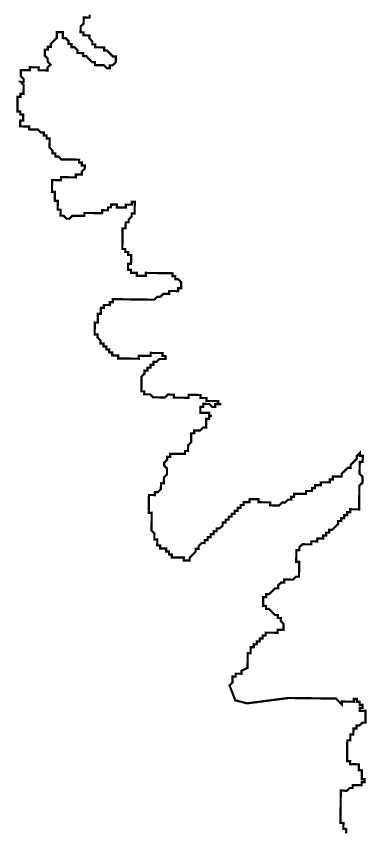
# Model space of a CAD drawing. Header units: metres. Extents: x 257673 to 289848, y 2129691 to 2228029.
# Drawn here: x 263603 to 264072, y 2171905 to 2172996 of the extents above; entities that cross this region are included whole.
import ezdxf

# ---------------------------------------------------------------- set-up
doc = ezdxf.new("R2010")
doc.units = ezdxf.units.M
doc.header["$MEASUREMENT"] = 0
doc.layers.add('HAZARDS LINE', color=1, linetype='Continuous')

msp = doc.modelspace()

# ---------------------------------------------------------------- linework, layer by layer
at = {"layer": 'HAZARDS LINE', "lineweight": 18}
msp.add_lwpolyline([(263701, 2172998.2, 2.97, 2.97, 0), (263701, 2172994.2, 2.97, 2.97, 0), (263697, 2172994.3, 2.97, 2.97, 0), (263693.1, 2172994.3, 2.97, 2.97, 0), (263693, 2172990.3, 2.97, 2.97, 0), (263693, 2172986.4, 2.97, 2.97, 0), (263688.9, 2172982.5, 2.97, 2.97, 0), (263688.9, 2172978.5, 2.97, 2.97, 0), (263688.8, 2172974.5, 2.97, 2.97, 0), (263692.8, 2172974.5, 2.97, 2.97, 0), (263692.8, 2172970.5, 2.97, 2.97, 0), (263696.7, 2172970.5, 2.97, 2.97, 0), (263700.7, 2172970.4, 2.97, 2.97, 0), (263700.6, 2172966.5, 2.97, 2.97, 0), (263704.6, 2172962.4, 2.97, 2.97, 0), (263704.5, 2172958.5, 2.97, 2.97, 0), (263708.5, 2172958.4, 2.97, 2.97, 0), (263708.4, 2172954.5, 2.97, 2.97, 0), (263712.4, 2172954.4, 2.97, 2.97, 0), (263716.4, 2172954.4, 2.97, 2.97, 0), (263720.3, 2172954.3, 2.97, 2.97, 0), (263720.3, 2172950.3, 2.97, 2.97, 0), (263724.2, 2172950.3, 2.97, 2.97, 0), (263728.2, 2172946.3, 2.97, 2.97, 0), (263732.1, 2172942.3, 2.97, 2.97, 0), (263736, 2172942.2, 2.97, 2.97, 0), (263736, 2172938.3, 2.97, 2.97, 0), (263735.9, 2172934.3, 2.97, 2.97, 0), (263731.9, 2172930.4, 2.97, 2.97, 0), (263728, 2172930.4, 2.97, 2.97, 0), (263727.9, 2172926.5, 2.97, 2.97, 0), (263724, 2172926.5, 2.97, 2.97, 0), (263720, 2172930.5, 2.97, 2.97, 0), (263716.1, 2172930.6, 2.97, 2.97, 0), (263712.1, 2172930.6, 2.97, 2.97, 0), (263708.1, 2172930.7, 2.97, 2.97, 0), (263708.2, 2172934.6, 2.97, 2.97, 0), (263704.2, 2172934.7, 2.97, 2.97, 0), (263700.3, 2172938.7, 2.97, 2.97, 0), (263696.4, 2172942.7, 2.97, 2.97, 0), (263692.4, 2172942.8, 2.97, 2.97, 0), (263692.5, 2172946.7, 2.97, 2.97, 0), (263688.5, 2172946.8, 2.97, 2.97, 0), (263684.5, 2172946.8, 2.97, 2.97, 0), (263684.6, 2172950.8, 2.97, 2.97, 0), (263680.7, 2172954.8, 2.97, 2.97, 0), (263676.7, 2172954.8, 2.97, 2.97, 0), (263676.8, 2172958.8, 2.97, 2.97, 0), (263672.8, 2172958.9, 2.97, 2.97, 0), (263672.8, 2172962.8, 2.97, 2.97, 0), (263668.9, 2172966.8, 2.97, 2.97, 0), (263665, 2172966.9, 2.97, 2.97, 0), (263665, 2172970.9, 2.97, 2.97, 0), (263665.1, 2172974.8, 2.97, 2.97, 0), (263661.1, 2172974.9, 2.97, 2.97, 0), (263657.1, 2172974.9, 2.97, 2.97, 0), (263657.1, 2172970.9, 2.97, 2.97, 0), (263657, 2172967, 2.97, 2.97, 0), (263653, 2172963.1, 2.97, 2.97, 0), (263649, 2172959.1, 2.97, 2.97, 0), (263649, 2172955.2, 2.97, 2.97, 0), (263645, 2172955.2, 2.97, 2.97, 0), (263644.9, 2172951.3, 2.97, 2.97, 0), (263641, 2172951.3, 2.97, 2.97, 0), (263640.9, 2172947.3, 2.97, 2.97, 0), (263640.9, 2172943.4, 2.97, 2.97, 0), (263644.8, 2172939.4, 2.97, 2.97, 0), (263644.7, 2172935.4, 2.97, 2.97, 0), (263648.7, 2172931.4, 2.97, 2.97, 0), (263644.6, 2172927.5, 2.97, 2.97, 0), (263644.6, 2172923.5, 2.97, 2.97, 0), (263640.6, 2172923.6, 2.97, 2.97, 0), (263636.7, 2172923.6, 2.97, 2.97, 0), (263632.7, 2172923.6, 2.97, 2.97, 0), (263632.8, 2172927.6, 2.97, 2.97, 0), (263628.8, 2172927.7, 2.97, 2.97, 0), (263624.8, 2172927.7, 2.97, 2.97, 0), (263620.9, 2172927.8, 2.97, 2.97, 0), (263620.8, 2172923.8, 2.97, 2.97, 0), (263616.8, 2172923.8, 2.97, 2.97, 0), (263612.9, 2172923.9, 2.97, 2.97, 0), (263608.9, 2172923.9, 2.97, 2.97, 0), (263608.9, 2172920, 2.97, 2.97, 0), (263608.8, 2172916, 2.97, 2.97, 0), (263612.7, 2172912, 2.97, 2.97, 0), (263612.7, 2172908, 2.97, 2.97, 0), (263608.7, 2172908.1, 2.97, 2.97, 0), (263612.6, 2172904.1, 2.97, 2.97, 0), (263612.6, 2172900.1, 2.97, 2.97, 0), (263612.5, 2172896.1, 2.97, 2.97, 0), (263612.5, 2172892.2, 2.97, 2.97, 0), (263608.5, 2172892.2, 2.97, 2.97, 0), (263608.5, 2172888.2, 2.97, 2.97, 0), (263604.5, 2172888.3, 2.97, 2.97, 0), (263604.5, 2172884.3, 2.97, 2.97, 0), (263604.4, 2172880.4, 2.97, 2.97, 0), (263604.4, 2172876.4, 2.97, 2.97, 0), (263604.3, 2172872.4, 2.97, 2.97, 0), (263604.3, 2172868.5, 2.97, 2.97, 0), (263608.2, 2172868.4, 2.97, 2.97, 0), (263608.2, 2172864.5, 2.97, 2.97, 0), (263612.1, 2172864.4, 2.97, 2.97, 0), (263612.1, 2172860.4, 2.97, 2.97, 0), (263612, 2172856.5, 2.97, 2.97, 0), (263608.1, 2172856.5, 2.97, 2.97, 0), (263608, 2172852.6, 2.97, 2.97, 0), (263608, 2172848.6, 2.97, 2.97, 0), (263612, 2172848.5, 2.97, 2.97, 0), (263615.9, 2172848.5, 2.97, 2.97, 0), (263619.9, 2172848.4, 2.97, 2.97, 0), (263619.8, 2172844.5, 2.97, 2.97, 0), (263623.8, 2172844.4, 2.97, 2.97, 0), (263627.8, 2172844.4, 2.97, 2.97, 0), (263631.7, 2172844.3, 2.97, 2.97, 0), (263635.6, 2172840.3, 2.97, 2.97, 0), (263639.6, 2172840.3, 2.97, 2.97, 0), (263639.6, 2172836.3, 2.97, 2.97, 0), (263643.5, 2172836.3, 2.97, 2.97, 0), (263643.5, 2172832.3, 2.97, 2.97, 0), (263647.4, 2172832.2, 2.97, 2.97, 0), (263647.4, 2172828.3, 2.97, 2.97, 0), (263647.3, 2172824.3, 2.97, 2.97, 0), (263647.3, 2172820.3, 2.97, 2.97, 0), (263651.2, 2172816.3, 2.97, 2.97, 0), (263651.2, 2172812.4, 2.97, 2.97, 0), (263655.1, 2172812.3, 2.97, 2.97, 0), (263655.1, 2172808.3, 2.97, 2.97, 0), (263659.1, 2172808.3, 2.97, 2.97, 0), (263663, 2172804.3, 2.97, 2.97, 0), (263666.9, 2172804.2, 2.97, 2.97, 0), (263670.9, 2172804.2, 2.97, 2.97, 0), (263674.9, 2172804.1, 2.97, 2.97, 0), (263678.8, 2172804.1, 2.97, 2.97, 0), (263682.8, 2172804, 2.97, 2.97, 0), (263686.8, 2172804, 2.97, 2.97, 0), (263686.7, 2172800, 2.97, 2.97, 0), (263690.7, 2172800, 2.97, 2.97, 0), (263690.6, 2172796, 2.97, 2.97, 0), (263694.6, 2172796, 2.97, 2.97, 0), (263694.5, 2172792, 2.97, 2.97, 0), (263690.5, 2172788.1, 2.97, 2.97, 0), (263690.5, 2172784.1, 2.97, 2.97, 0), (263686.5, 2172784.2, 2.97, 2.97, 0), (263682.6, 2172784.2, 2.97, 2.97, 0), (263682.5, 2172780.2, 2.97, 2.97, 0), (263678.5, 2172780.3, 2.97, 2.97, 0), (263674.6, 2172780.3, 2.97, 2.97, 0), (263670.6, 2172780.4, 2.97, 2.97, 0), (263666.6, 2172780.4, 2.97, 2.97, 0), (263662.7, 2172780.5, 2.97, 2.97, 0), (263662.6, 2172776.5, 2.97, 2.97, 0), (263658.7, 2172776.6, 2.97, 2.97, 0), (263654.7, 2172776.6, 2.97, 2.97, 0), (263650.7, 2172776.7, 2.97, 2.97, 0), (263650.7, 2172772.7, 2.97, 2.97, 0), (263650.6, 2172768.7, 2.97, 2.97, 0), (263650.6, 2172764.8, 2.97, 2.97, 0), (263650.5, 2172760.8, 2.97, 2.97, 0), (263654.5, 2172760.8, 2.97, 2.97, 0), (263654.5, 2172756.8, 2.97, 2.97, 0), (263654.4, 2172752.8, 2.97, 2.97, 0), (263654.4, 2172748.9, 2.97, 2.97, 0), (263658.3, 2172748.8, 2.97, 2.97, 0), (263658.3, 2172744.8, 2.97, 2.97, 0), (263658.2, 2172740.9, 2.97, 2.97, 0), (263658.2, 2172736.9, 2.97, 2.97, 0), (263662.1, 2172736.9, 2.97, 2.97, 0), (263662.1, 2172732.9, 2.97, 2.97, 0), (263662, 2172728.9, 2.97, 2.97, 0), (263666, 2172728.9, 2.97, 2.97, 0), (263669.9, 2172724.9, 2.97, 2.97, 0), (263673.9, 2172724.8, 2.97, 2.97, 0), (263677.9, 2172728.7, 2.97, 2.97, 0), (263681.9, 2172728.7, 2.97, 2.97, 0), (263685.8, 2172728.6, 2.97, 2.97, 0), (263689.8, 2172728.6, 2.97, 2.97, 0), (263693.8, 2172728.5, 2.97, 2.97, 0), (263693.8, 2172732.5, 2.97, 2.97, 0), (263697.8, 2172732.5, 2.97, 2.97, 0), (263701.7, 2172732.4, 2.97, 2.97, 0), (263705.7, 2172732.4, 2.97, 2.97, 0), (263709.7, 2172732.3, 2.97, 2.97, 0), (263713.6, 2172732.3, 2.97, 2.97, 0), (263717.6, 2172732.2, 2.97, 2.97, 0), (263717.7, 2172736.2, 2.97, 2.97, 0), (263721.6, 2172736.1, 2.97, 2.97, 0), (263725.6, 2172736.1, 2.97, 2.97, 0), (263725.6, 2172740, 2.97, 2.97, 0), (263729.6, 2172740, 2.97, 2.97, 0), (263729.7, 2172744, 2.97, 2.97, 0), (263733.6, 2172743.9, 2.97, 2.97, 0), (263737.6, 2172743.9, 2.97, 2.97, 0), (263737.5, 2172739.9, 2.97, 2.97, 0), (263741.5, 2172739.9, 2.97, 2.97, 0), (263745.5, 2172739.8, 2.97, 2.97, 0), (263749.4, 2172739.8, 2.97, 2.97, 0), (263749.5, 2172743.7, 2.97, 2.97, 0), (263753.4, 2172743.7, 2.97, 2.97, 0), (263757.4, 2172743.6, 2.97, 2.97, 0), (263757.5, 2172747.6, 2.97, 2.97, 0), (263761.4, 2172747.5, 2.97, 2.97, 0), (263761.4, 2172743.6, 2.97, 2.97, 0), (263761.3, 2172739.6, 2.97, 2.97, 0), (263761.3, 2172735.6, 2.97, 2.97, 0), (263761.2, 2172731.7, 2.97, 2.97, 0), (263757.3, 2172731.7, 2.97, 2.97, 0), (263757.2, 2172727.8, 2.97, 2.97, 0), (263753.2, 2172723.8, 2.97, 2.97, 0), (263753.2, 2172719.9, 2.97, 2.97, 0), (263749.2, 2172719.9, 2.97, 2.97, 0), (263749.1, 2172716, 2.97, 2.97, 0), (263749.1, 2172712, 2.97, 2.97, 0), (263745.1, 2172712, 2.97, 2.97, 0), (263745.1, 2172708.1, 2.97, 2.97, 0), (263745, 2172704.1, 2.97, 2.97, 0), (263745, 2172700.1, 2.97, 2.97, 0), (263744.9, 2172696.2, 2.97, 2.97, 0), (263744.9, 2172692.2, 2.97, 2.97, 0), (263744.8, 2172688.2, 2.97, 2.97, 0), (263744.8, 2172684.3, 2.97, 2.97, 0), (263748.8, 2172684.2, 2.97, 2.97, 0), (263748.7, 2172680.3, 2.97, 2.97, 0), (263752.7, 2172680.2, 2.97, 2.97, 0), (263752.6, 2172676.3, 2.97, 2.97, 0), (263756.6, 2172676.2, 2.97, 2.97, 0), (263756.5, 2172672.2, 2.97, 2.97, 0), (263756.5, 2172668.3, 2.97, 2.97, 0), (263756.4, 2172664.3, 2.97, 2.97, 0), (263752.5, 2172664.4, 2.97, 2.97, 0), (263752.4, 2172660.4, 2.97, 2.97, 0), (263752.4, 2172656.4, 2.97, 2.97, 0), (263756.3, 2172656.4, 2.97, 2.97, 0), (263756.3, 2172652.4, 2.97, 2.97, 0), (263760.3, 2172652.4, 2.97, 2.97, 0), (263764.2, 2172652.3, 2.97, 2.97, 0), (263764.2, 2172648.3, 2.97, 2.97, 0), (263768.1, 2172648.3, 2.97, 2.97, 0), (263772.1, 2172648.2, 2.97, 2.97, 0), (263776.1, 2172648.2, 2.97, 2.97, 0), (263776.1, 2172652.2, 2.97, 2.97, 0), (263780.1, 2172652.1, 2.97, 2.97, 0), (263784.1, 2172652.1, 2.97, 2.97, 0), (263788, 2172652, 2.97, 2.97, 0), (263792, 2172652, 2.97, 2.97, 0), (263795.9, 2172651.9, 2.97, 2.97, 0), (263799.9, 2172651.9, 2.97, 2.97, 0), (263803.9, 2172651.8, 2.97, 2.97, 0), (263807.8, 2172651.8, 2.97, 2.97, 0), (263811.8, 2172651.7, 2.97, 2.97, 0), (263811.8, 2172647.8, 2.97, 2.97, 0), (263815.7, 2172647.7, 2.97, 2.97, 0), (263815.7, 2172643.7, 2.97, 2.97, 0), (263819.6, 2172643.7, 2.97, 2.97, 0), (263823.6, 2172639.7, 2.97, 2.97, 0), (263823.5, 2172635.7, 2.97, 2.97, 0), (263823.5, 2172631.8, 2.97, 2.97, 0), (263819.5, 2172631.8, 2.97, 2.97, 0), (263819.4, 2172627.8, 2.97, 2.97, 0), (263815.5, 2172627.9, 2.97, 2.97, 0), (263811.5, 2172627.9, 2.97, 2.97, 0), (263807.6, 2172628, 2.97, 2.97, 0), (263807.5, 2172624, 2.97, 2.97, 0), (263803.5, 2172624.1, 2.97, 2.97, 0), (263799.6, 2172624.1, 2.97, 2.97, 0), (263795.6, 2172620.2, 2.97, 2.97, 0), (263791.6, 2172620.2, 2.97, 2.97, 0), (263787.6, 2172616.3, 2.97, 2.97, 0), (263783.6, 2172616.4, 2.97, 2.97, 0), (263779.6, 2172616.4, 2.97, 2.97, 0), (263775.7, 2172616.5, 2.97, 2.97, 0), (263771.7, 2172616.5, 2.97, 2.97, 0), (263767.8, 2172616.6, 2.97, 2.97, 0), (263763.8, 2172616.6, 2.97, 2.97, 0), (263759.8, 2172616.7, 2.97, 2.97, 0), (263755.9, 2172616.7, 2.97, 2.97, 0), (263751.9, 2172616.8, 2.97, 2.97, 0), (263747.9, 2172616.8, 2.97, 2.97, 0), (263744, 2172616.9, 2.97, 2.97, 0), (263740, 2172616.9, 2.97, 2.97, 0), (263736, 2172617, 2.97, 2.97, 0), (263732.1, 2172617, 2.97, 2.97, 0), (263732, 2172613, 2.97, 2.97, 0), (263728.1, 2172613.1, 2.97, 2.97, 0), (263728, 2172609.1, 2.97, 2.97, 0), (263724, 2172609.2, 2.97, 2.97, 0), (263720.1, 2172609.2, 2.97, 2.97, 0), (263720, 2172605.3, 2.97, 2.97, 0), (263716.1, 2172605.3, 2.97, 2.97, 0), (263716, 2172601.3, 2.97, 2.97, 0), (263716, 2172597.4, 2.97, 2.97, 0), (263712, 2172597.4, 2.97, 2.97, 0), (263711.9, 2172593.5, 2.97, 2.97, 0), (263711.9, 2172589.5, 2.97, 2.97, 0), (263711.8, 2172585.5, 2.97, 2.97, 0), (263707.9, 2172585.6, 2.97, 2.97, 0), (263707.8, 2172581.6, 2.97, 2.97, 0), (263707.8, 2172577.6, 2.97, 2.97, 0), (263707.7, 2172573.7, 2.97, 2.97, 0), (263707.7, 2172569.7, 2.97, 2.97, 0), (263711.7, 2172569.7, 2.97, 2.97, 0), (263711.6, 2172565.7, 2.97, 2.97, 0), (263715.5, 2172561.7, 2.97, 2.97, 0), (263715.5, 2172557.7, 2.97, 2.97, 0), (263719.4, 2172557.7, 2.97, 2.97, 0), (263719.4, 2172553.7, 2.97, 2.97, 0), (263723.4, 2172553.6, 2.97, 2.97, 0), (263723.3, 2172549.7, 2.97, 2.97, 0), (263727.3, 2172549.6, 2.97, 2.97, 0), (263727.2, 2172545.7, 2.97, 2.97, 0), (263731.2, 2172545.6, 2.97, 2.97, 0), (263731.1, 2172541.7, 2.97, 2.97, 0), (263735.1, 2172541.6, 2.97, 2.97, 0), (263739.1, 2172541.6, 2.97, 2.97, 0), (263739, 2172537.6, 2.97, 2.97, 0), (263743, 2172537.5, 2.97, 2.97, 0), (263747, 2172537.5, 2.97, 2.97, 0), (263750.9, 2172537.4, 2.97, 2.97, 0), (263754.9, 2172537.4, 2.97, 2.97, 0), (263758.9, 2172537.3, 2.97, 2.97, 0), (263762.8, 2172537.3, 2.97, 2.97, 0), (263766.8, 2172537.2, 2.97, 2.97, 0), (263766.8, 2172541.2, 2.97, 2.97, 0), (263770.8, 2172541.2, 2.97, 2.97, 0), (263774.8, 2172541.1, 2.97, 2.97, 0), (263778.7, 2172541.1, 2.97, 2.97, 0), (263782.7, 2172541, 2.97, 2.97, 0), (263782.7, 2172545, 2.97, 2.97, 0), (263786.7, 2172544.9, 2.97, 2.97, 0), (263790.7, 2172544.9, 2.97, 2.97, 0), (263794.6, 2172544.8, 2.97, 2.97, 0), (263798.6, 2172544.8, 2.97, 2.97, 0), (263798.6, 2172540.8, 2.97, 2.97, 0), (263802.5, 2172540.8, 2.97, 2.97, 0), (263802.5, 2172536.8, 2.97, 2.97, 0), (263798.5, 2172536.9, 2.97, 2.97, 0), (263794.5, 2172536.9, 2.97, 2.97, 0), (263790.5, 2172533, 2.97, 2.97, 0), (263786.6, 2172533, 2.97, 2.97, 0), (263786.5, 2172529.1, 2.97, 2.97, 0), (263782.5, 2172529.1, 2.97, 2.97, 0), (263782.5, 2172525.2, 2.97, 2.97, 0), (263778.5, 2172525.2, 2.97, 2.97, 0), (263778.5, 2172521.2, 2.97, 2.97, 0), (263774.5, 2172521.3, 2.97, 2.97, 0), (263774.5, 2172517.3, 2.97, 2.97, 0), (263770.5, 2172513.4, 2.97, 2.97, 0), (263770.4, 2172509.4, 2.97, 2.97, 0), (263770.4, 2172505.5, 2.97, 2.97, 0), (263770.3, 2172501.5, 2.97, 2.97, 0), (263770.3, 2172497.5, 2.97, 2.97, 0), (263770.2, 2172493.6, 2.97, 2.97, 0), (263774.2, 2172493.5, 2.97, 2.97, 0), (263774.1, 2172489.6, 2.97, 2.97, 0), (263778.1, 2172489.5, 2.97, 2.97, 0), (263782.1, 2172489.5, 2.97, 2.97, 0), (263786, 2172485.4, 2.97, 2.97, 0), (263789.9, 2172485.4, 2.97, 2.97, 0), (263793.9, 2172485.4, 2.97, 2.97, 0), (263797.9, 2172485.3, 2.97, 2.97, 0), (263801.8, 2172485.3, 2.97, 2.97, 0), (263805.9, 2172489.2, 2.97, 2.97, 0), (263809.8, 2172489.1, 2.97, 2.97, 0), (263813.8, 2172489.1, 2.97, 2.97, 0), (263813.7, 2172485.1, 2.97, 2.97, 0), (263817.7, 2172485.1, 2.97, 2.97, 0), (263821.7, 2172485, 2.97, 2.97, 0), (263825.6, 2172485, 2.97, 2.97, 0), (263829.6, 2172484.9, 2.97, 2.97, 0), (263833.6, 2172484.9, 2.97, 2.97, 0), (263833.6, 2172488.8, 2.97, 2.97, 0), (263837.6, 2172488.8, 2.97, 2.97, 0), (263841.5, 2172488.7, 2.97, 2.97, 0), (263845.5, 2172488.7, 2.97, 2.97, 0), (263849.5, 2172488.6, 2.97, 2.97, 0), (263849.4, 2172484.7, 2.97, 2.97, 0), (263853.4, 2172484.6, 2.97, 2.97, 0), (263857.4, 2172484.6, 2.97, 2.97, 0), (263857.3, 2172480.6, 2.97, 2.97, 0), (263861.3, 2172480.6, 2.97, 2.97, 0), (263865.2, 2172480.5, 2.97, 2.97, 0), (263869.2, 2172480.5, 2.97, 2.97, 0), (263873.2, 2172480.4, 2.97, 2.97, 0), (263873.1, 2172476.4, 2.97, 2.97, 0), (263877.1, 2172476.4, 2.97, 2.97, 0), (263873.1, 2172476.4, 2.97, 2.97, 0), (263869.2, 2172476.5, 2.97, 2.97, 0), (263869.1, 2172472.5, 2.97, 2.97, 0), (263865.1, 2172472.6, 2.97, 2.97, 0), (263861.2, 2172476.6, 2.97, 2.97, 0), (263857.3, 2172476.6, 2.97, 2.97, 0), (263853.3, 2172476.7, 2.97, 2.97, 0), (263853.2, 2172472.7, 2.97, 2.97, 0), (263849.3, 2172472.8, 2.97, 2.97, 0), (263849.2, 2172468.8, 2.97, 2.97, 0), (263849.2, 2172464.8, 2.97, 2.97, 0), (263853.1, 2172464.8, 2.97, 2.97, 0), (263857.1, 2172464.7, 2.97, 2.97, 0), (263861.1, 2172464.7, 2.97, 2.97, 0), (263861, 2172460.7, 2.97, 2.97, 0), (263865, 2172460.7, 2.97, 2.97, 0), (263861, 2172460.7, 2.97, 2.97, 0), (263861, 2172456.8, 2.97, 2.97, 0), (263857, 2172456.8, 2.97, 2.97, 0), (263857, 2172452.8, 2.97, 2.97, 0), (263856.9, 2172448.9, 2.97, 2.97, 0), (263856.9, 2172444.9, 2.97, 2.97, 0), (263852.9, 2172445, 2.97, 2.97, 0), (263848.9, 2172441, 2.97, 2.97, 0), (263841, 2172441.1, 2.97, 2.97, 0), (263840.9, 2172437.2, 2.97, 2.97, 0), (263836.9, 2172437.2, 2.97, 2.97, 0), (263836.8, 2172425.3, 2.97, 2.97, 0), (263832.8, 2172421.4, 2.97, 2.97, 0), (263832.7, 2172413.5, 2.97, 2.97, 0), (263828.7, 2172413.5, 2.97, 2.97, 0), (263828.7, 2172409.6, 2.97, 2.97, 0), (263808.8, 2172409.8, 2.97, 2.97, 0), (263808.8, 2172405.8, 2.97, 2.97, 0), (263804.8, 2172405.9, 2.97, 2.97, 0), (263804.8, 2172401.9, 2.97, 2.97, 0), (263800.8, 2172398, 2.97, 2.97, 0), (263800.7, 2172394, 2.97, 2.97, 0), (263804.6, 2172390, 2.97, 2.97, 0), (263804.5, 2172382.1, 2.97, 2.97, 0), (263800.5, 2172378.2, 2.97, 2.97, 0), (263800.4, 2172370.2, 2.97, 2.97, 0), (263796.5, 2172370.3, 2.97, 2.97, 0), (263796.4, 2172362.4, 2.97, 2.97, 0), (263792.4, 2172358.4, 2.97, 2.97, 0), (263788.4, 2172358.5, 2.97, 2.97, 0), (263788.3, 2172354.5, 2.97, 2.97, 0), (263780.4, 2172354.6, 2.97, 2.97, 0), (263780.1, 2172330.8, 2.97, 2.97, 0), (263784.1, 2172330.8, 2.97, 2.97, 0), (263783.8, 2172307, 2.97, 2.97, 0), (263787.7, 2172303, 2.97, 2.97, 0), (263787.6, 2172295, 2.97, 2.97, 0), (263791.6, 2172295, 2.97, 2.97, 0), (263791.5, 2172287.1, 2.97, 2.97, 0), (263795.4, 2172287, 2.97, 2.97, 0), (263795.4, 2172283, 2.97, 2.97, 0), (263803.3, 2172282.9, 2.97, 2.97, 0), (263803.3, 2172279, 2.97, 2.97, 0), (263807.2, 2172278.9, 2.97, 2.97, 0), (263807.2, 2172275, 2.97, 2.97, 0), (263811.2, 2172274.9, 2.97, 2.97, 0), (263811.1, 2172270.9, 2.97, 2.97, 0), (263827, 2172270.8, 2.97, 2.97, 0), (263826.9, 2172266.8, 2.97, 2.97, 0), (263834.9, 2172266.7, 2.97, 2.97, 0), (263834.9, 2172270.7, 2.97, 2.97, 0), (263842.9, 2172278.5, 2.97, 2.97, 0), (263843, 2172282.5, 2.97, 2.97, 0), (263846.9, 2172282.4, 2.97, 2.97, 0), (263847, 2172286.4, 2.97, 2.97, 0), (263851, 2172290.3, 2.97, 2.97, 0), (263855, 2172290.2, 2.97, 2.97, 0), (263855, 2172294.2, 2.97, 2.97, 0), (263859, 2172294.2, 2.97, 2.97, 0), (263859, 2172298.1, 2.97, 2.97, 0), (263863, 2172298.1, 2.97, 2.97, 0), (263863.1, 2172302, 2.97, 2.97, 0), (263867, 2172302, 2.97, 2.97, 0), (263867.1, 2172306, 2.97, 2.97, 0), (263871, 2172305.9, 2.97, 2.97, 0), (263871.1, 2172309.9, 2.97, 2.97, 0), (263875, 2172309.8, 2.97, 2.97, 0), (263879.1, 2172313.7, 2.97, 2.97, 0), (263879.1, 2172317.7, 2.97, 2.97, 0), (263883.1, 2172317.7, 2.97, 2.97, 0), (263883.1, 2172321.6, 2.97, 2.97, 0), (263887.1, 2172321.6, 2.97, 2.97, 0), (263887.1, 2172325.5, 2.97, 2.97, 0), (263891.1, 2172325.5, 2.97, 2.97, 0), (263891.1, 2172329.5, 2.97, 2.97, 0), (263895.1, 2172329.4, 2.97, 2.97, 0), (263895.2, 2172333.4, 2.97, 2.97, 0), (263899.1, 2172333.3, 2.97, 2.97, 0), (263899.2, 2172337.3, 2.97, 2.97, 0), (263903.1, 2172337.3, 2.97, 2.97, 0), (263903.2, 2172341.2, 2.97, 2.97, 0), (263907.2, 2172341.2, 2.97, 2.97, 0), (263907.2, 2172345.1, 2.97, 2.97, 0), (263915.1, 2172345, 2.97, 2.97, 0), (263915.2, 2172349, 2.97, 2.97, 0), (263927.1, 2172348.9, 2.97, 2.97, 0), (263927, 2172344.9, 2.97, 2.97, 0), (263942.9, 2172344.7, 2.97, 2.97, 0), (263942.8, 2172340.7, 2.97, 2.97, 0), (263954.7, 2172340.6, 2.97, 2.97, 0), (263958.8, 2172344.5, 2.97, 2.97, 0), (263962.7, 2172344.5, 2.97, 2.97, 0), (263966.7, 2172348.4, 2.97, 2.97, 0), (263970.7, 2172348.3, 2.97, 2.97, 0), (263970.7, 2172352.3, 2.97, 2.97, 0), (263974.7, 2172352.2, 2.97, 2.97, 0), (263974.8, 2172356.2, 2.97, 2.97, 0), (263990.6, 2172356, 2.97, 2.97, 0), (263990.7, 2172360, 2.97, 2.97, 0), (263998.6, 2172359.9, 2.97, 2.97, 0), (263998.7, 2172363.8, 2.97, 2.97, 0), (264002.6, 2172363.8, 2.97, 2.97, 0), (264002.7, 2172367.8, 2.97, 2.97, 0), (264010.6, 2172367.7, 2.97, 2.97, 0), (264010.6, 2172371.6, 2.97, 2.97, 0), (264022.5, 2172371.5, 2.97, 2.97, 0), (264022.6, 2172375.5, 2.97, 2.97, 0), (264026.6, 2172375.4, 2.97, 2.97, 0), (264026.6, 2172379.4, 2.97, 2.97, 0), (264038.5, 2172379.2, 2.97, 2.97, 0), (264038.5, 2172383.2, 2.97, 2.97, 0), (264042.6, 2172387.1, 2.97, 2.97, 0), (264046.6, 2172391, 2.97, 2.97, 0), (264050.5, 2172391, 2.97, 2.97, 0), (264050.6, 2172395.3, 2.99, 2.99, 0), (264054.7, 2172399.2, 2.99, 2.99, 0), (264058.7, 2172403.1, 2.99, 2.99, 0), (264058.8, 2172407.1, 2.99, 2.99, 0), (264062.8, 2172411.1, 2.99, 2.99, 0), (264062.8, 2172407.1, 2.99, 2.99, 0), (264066.7, 2172407, 2.99, 2.99, 0), (264066.6, 2172399.1, 2.99, 2.99, 0), (264062.7, 2172399.1, 2.99, 2.99, 0), (264062.4, 2172383.2, 2.99, 2.99, 0), (264066.4, 2172379.1, 2.99, 2.99, 0), (264066.3, 2172371.1, 2.99, 2.99, 0), (264062.2, 2172367.2, 2.99, 2.99, 0), (264061.8, 2172335.3, 2.99, 2.99, 0), (264049.9, 2172335.5, 2.99, 2.99, 0), (264049.8, 2172331.5, 2.97, 2.97, 0), (264045.8, 2172331.5, 2.97, 2.97, 0), (264045.8, 2172327.6, 2.97, 2.97, 0), (264041.8, 2172327.6, 2.97, 2.97, 0), (264041.8, 2172323.7, 2.97, 2.97, 0), (264037.8, 2172323.7, 2.97, 2.97, 0), (264037.8, 2172319.7, 2.97, 2.97, 0), (264033.8, 2172319.8, 2.97, 2.97, 0), (264033.8, 2172315.8, 2.97, 2.97, 0), (264029.7, 2172311.9, 2.97, 2.97, 0), (264025.7, 2172308, 2.97, 2.97, 0), (264021.8, 2172308, 2.97, 2.97, 0), (264021.7, 2172304.1, 2.97, 2.97, 0), (264017.8, 2172304.1, 2.97, 2.97, 0), (264017.7, 2172300.2, 2.97, 2.97, 0), (264013.7, 2172300.2, 2.97, 2.97, 0), (264013.7, 2172296.2, 2.97, 2.97, 0), (264005.8, 2172296.3, 2.97, 2.97, 0), (264005.7, 2172292.4, 2.97, 2.97, 0), (263997.8, 2172292.5, 2.97, 2.97, 0), (263997.7, 2172288.5, 2.97, 2.97, 0), (263985.8, 2172288.6, 2.97, 2.97, 0), (263981.8, 2172284.7, 2.97, 2.97, 0), (263981.8, 2172280.8, 2.97, 2.97, 0), (263977.8, 2172280.8, 2.97, 2.97, 0), (263977.6, 2172264.9, 2.97, 2.97, 0), (263981.6, 2172264.9, 2.97, 2.97, 0), (263981.3, 2172245.1, 2.97, 2.97, 0), (263977.4, 2172245.1, 2.97, 2.97, 0), (263973.4, 2172241.2, 2.97, 2.97, 0), (263961.5, 2172241.3, 2.97, 2.97, 0), (263961.4, 2172237.4, 2.97, 2.97, 0), (263957.4, 2172237.4, 2.97, 2.97, 0), (263953.4, 2172233.5, 2.97, 2.97, 0), (263953.4, 2172229.5, 2.97, 2.97, 0), (263949.4, 2172229.6, 2.97, 2.97, 0), (263945.4, 2172225.7, 2.97, 2.97, 0), (263941.4, 2172221.8, 2.97, 2.97, 0), (263937.4, 2172221.8, 2.97, 2.97, 0), (263937.4, 2172217.8, 2.97, 2.97, 0), (263933.4, 2172217.9, 2.97, 2.97, 0), (263933.3, 2172206, 2.97, 2.97, 0), (263937.2, 2172205.9, 2.97, 2.97, 0), (263937.2, 2172202, 2.97, 2.97, 0), (263941.1, 2172201.9, 2.97, 2.97, 0), (263945.1, 2172197.9, 2.97, 2.97, 0), (263949, 2172193.9, 2.97, 2.97, 0), (263952.9, 2172193.8, 2.97, 2.97, 0), (263952.9, 2172189.9, 2.97, 2.97, 0), (263956.9, 2172189.8, 2.97, 2.97, 0), (263956.8, 2172185.9, 2.97, 2.97, 0), (263960.7, 2172181.9, 2.97, 2.97, 0), (263960.6, 2172173.9, 2.97, 2.97, 0), (263952.7, 2172174, 2.97, 2.97, 0), (263952.7, 2172170, 2.97, 2.97, 0), (263936.8, 2172170.2, 2.97, 2.97, 0), (263936.7, 2172166.3, 2.97, 2.97, 0), (263932.8, 2172166.3, 2.97, 2.97, 0), (263932.7, 2172162.4, 2.97, 2.97, 0), (263928.8, 2172162.4, 2.97, 2.97, 0), (263928.7, 2172158.4, 2.97, 2.97, 0), (263924.8, 2172158.5, 2.97, 2.97, 0), (263924.7, 2172154.5, 2.97, 2.97, 0), (263920.7, 2172154.6, 2.97, 2.97, 0), (263920.7, 2172150.6, 2.97, 2.97, 0), (263916.7, 2172150.7, 2.97, 2.97, 0), (263916.6, 2172142.7, 2.97, 2.97, 0), (263912.7, 2172142.8, 2.97, 2.97, 0), (263912.4, 2172122.9, 2.97, 2.97, 0), (263904.4, 2172119.1, 2.97, 2.97, 0), (263904.4, 2172115.1, 2.97, 2.97, 0), (263896.5, 2172115.2, 2.97, 2.97, 0), (263896.4, 2172111.2, 2.97, 2.97, 0), (263892.4, 2172111.3, 2.97, 2.97, 0), (263892.3, 2172103.4, 2.97, 2.97, 0), (263888.3, 2172099.4, 2.97, 2.97, 0), (263896, 2172079.5, 2.97, 2.97, 0), (263911.8, 2172075.4, 2.97, 2.97, 0), (263967.4, 2172082.6, 2.97, 2.97, 0), (264030.9, 2172081.8, 2.97, 2.97, 0), (264038.7, 2172073.8, 2.97, 2.97, 0), (264038.8, 2172077.8, 2.97, 2.97, 0), (264046.7, 2172077.7, 2.99, 2.99, 0), (264054.7, 2172077.6, 2.99, 2.99, 0), (264054.7, 2172081.5, 2.99, 2.99, 0), (264058.7, 2172081.5, 2.99, 2.99, 0), (264058.7, 2172077.5, 2.99, 2.99, 0), (264062.6, 2172077.5, 2.99, 2.99, 0), (264062.6, 2172073.5, 2.99, 2.99, 0), (264066.6, 2172073.4, 2.99, 2.99, 0), (264066.5, 2172069.4, 2.99, 2.99, 0), (264062.5, 2172069.5, 2.99, 2.99, 0), (264062.5, 2172065.5, 2.99, 2.99, 0), (264070.5, 2172065.4, 2.99, 2.99, 0), (264070.3, 2172049.5, 2.99, 2.99, 0), (264066.3, 2172049.5, 2.99, 2.99, 0), (264062.2, 2172045.6, 2.99, 2.99, 0), (264058.2, 2172045.6, 2.99, 2.99, 0), (264058.2, 2172041.6, 2.99, 2.99, 0), (264054.2, 2172041.7, 2.99, 2.99, 0), (264054.1, 2172033.7, 2.99, 2.99, 0), (264050.1, 2172033.8, 2.99, 2.99, 0), (264050, 2172025.8, 2.99, 2.99, 0), (264046, 2172025.8, 2.99, 2.99, 0), (264045.7, 2171997.9, 2.99, 2.99, 0), (264049.7, 2171997.9, 2.99, 2.99, 0), (264049.6, 2171993.9, 2.99, 2.99, 0), (264061.6, 2171993.7, 2.99, 2.99, 0), (264061.5, 2171985.8, 2.99, 2.99, 0), (264065.4, 2171985.7, 2.99, 2.99, 0), (264065.3, 2171973.8, 2.99, 2.99, 0), (264069.3, 2171973.7, 2.99, 2.99, 0), (264069.2, 2171969.7, 2.99, 2.99, 0), (264065.2, 2171969.8, 2.99, 2.99, 0), (264065.2, 2171965.8, 2.99, 2.99, 0), (264053.2, 2171965.9, 2.99, 2.99, 0), (264053.2, 2171962, 2.99, 2.99, 0), (264049.2, 2171962, 2.99, 2.99, 0), (264045.2, 2171958.1, 2.97, 2.97, 0), (264045.2, 2171958.1, 2.97, 2.97, 0), (264037.3, 2171958.8, 2.97, 2.97, 0), (264036.8, 2171915.2, 2.97, 2.97, 0), (264040.8, 2171915.1, 2.97, 2.97, 0), (264040.7, 2171907.2, 2.97, 2.97, 0), (264044.6, 2171907.1, 2.97, 2.97, 0), (264044.6, 2171905.1, 2.99, 2.99, 0), (264044.5, 2171901.2, 2.99, 2.99, 0)], format="xyseb", dxfattribs=at)

doc.saveas('drawing.dxf')
